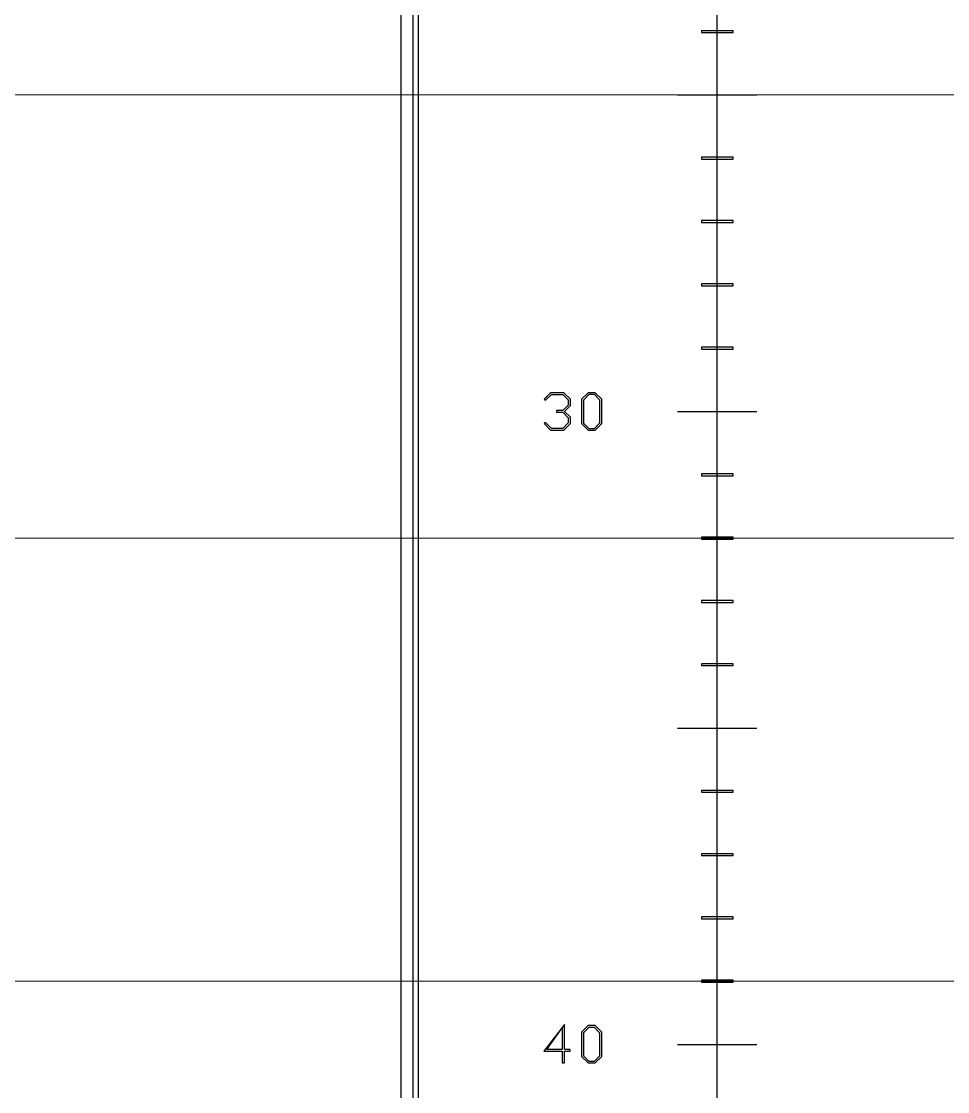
# Model space of a CAD drawing. Header units: millimetres. Extents: x 0 to 53000, y -591 to 24400.
# Drawn here: x 2568.4 to 2714.8, y 2817.6 to 2986.6 of the extents above; entities that cross this region are included whole.
import ezdxf

# ---------------------------------------------------------------- set-up
doc = ezdxf.new("R2010")
doc.units = ezdxf.units.MM
doc.layers.add('КК перф 40х60', color=6, linetype='Continuous', lineweight=30)
doc.layers.add('Основная', color=7, linetype='Continuous', lineweight=30)
doc.layers.add('Привязки', color=2, linetype='Continuous', lineweight=0, plot=False, transparency=0.8)

msp = doc.modelspace()

# ---------------------------------------------------------------- linework, layer by layer
at = {"layer": 'КК перф 40х60'}
msp.add_line((2678.34394, 2524.99999), (2678.34394, 3175), dxfattribs=at)
at = {"layer": 'Основная', "linetype": 'Continuous'}
for p, q in [((2631.14395, 2480.67862), (2631.14395, 3219.32137)), ((2631.14395, 2480.67862), (2631.14395, 3219.32137)), ((2630.24395, 3215.13706), (2630.24395, 2484.86292)), ((2630.24395, 3215.13706), (2630.24395, 2484.86292)), ((2628.34394, 3213.21365), (2628.34394, 2486.78634)), ((2628.34394, 3213.21365), (2628.34394, 2486.78634)), ((2628.34394, 3212.89998), (2628.34394, 2487.10001)), ((2628.34394, 3212.89998), (2628.34394, 2487.10001)), ((2680.84395, 2985.14999), (2675.84394, 2985.14999)), ((2675.84394, 2985.14999), (2675.84394, 2984.84999)), ((2675.84394, 2984.84999), (2680.84395, 2984.84999)), ((2680.84395, 2984.84999), (2680.84395, 2985.14999)), ((2675.84394, 2965.14999), (2675.84394, 2964.84999)), ((2680.84395, 2965.14999), (2675.84394, 2965.14999)), ((2675.84394, 2964.84999), (2680.84395, 2964.84999)), ((2680.84395, 2964.84999), (2680.84395, 2965.14999)), ((2675.84394, 2955.14999), (2675.84394, 2954.85)), ((2680.84395, 2955.14999), (2675.84394, 2955.14999)), ((2680.84395, 2954.85), (2680.84395, 2955.14999)), ((2675.84394, 2954.85), (2680.84395, 2954.85)), ((2675.84394, 2945.15), (2675.84394, 2944.85)), ((2680.84395, 2945.15), (2675.84394, 2945.15)), ((2680.84395, 2944.85), (2680.84395, 2945.15)), ((2675.84394, 2944.85), (2680.84395, 2944.85)), ((2680.84395, 2935.15), (2675.84394, 2935.15)), ((2675.84394, 2935.15), (2675.84394, 2934.84999)), ((2675.84394, 2934.84999), (2680.84395, 2934.84999)), ((2680.84395, 2934.84999), (2680.84395, 2935.15)), ((2652.02194, 2927.97259), (2651.00062, 2926.94074)), ((2651.00062, 2926.94074), (2651.19481, 2926.77344)), ((2651.19481, 2926.77344), (2652.18338, 2927.70001)), ((2654.08563, 2927.97259), (2652.02194, 2927.97259)), ((2652.18338, 2927.70001), (2653.92418, 2927.70001)), ((2653.92418, 2927.70001), (2654.79459, 2926.84013)), ((2655.14673, 2926.92319), (2654.08563, 2927.97259)), ((2654.79459, 2926.84013), (2654.79459, 2926.01067)), ((2655.14673, 2925.92176), (2655.14673, 2926.92319)), ((2657.93811, 2927.97259), (2656.9004, 2926.94776)), ((2656.9004, 2926.94776), (2656.9004, 2923.07657)), ((2657.25255, 2926.86236), (2658.09838, 2927.7117)), ((2657.25255, 2923.11752), (2657.25255, 2926.86236)), ((2659.04833, 2927.97259), (2657.93811, 2927.97259)), ((2658.09838, 2927.7117), (2658.88805, 2927.7117)), ((2658.88805, 2927.7117), (2659.75612, 2926.83896)), ((2660.10943, 2926.92319), (2659.04833, 2927.97259)), ((2659.75612, 2926.83896), (2659.75612, 2923.14091)), ((2660.10943, 2923.09996), (2660.10943, 2926.92319)), ((2652.95434, 2925.1508), (2652.95434, 2924.8747)), ((2653.92418, 2925.1508), (2652.95434, 2925.1508)), ((2652.95434, 2924.8747), (2653.92418, 2924.8747)), ((2654.79459, 2926.01067), (2653.92418, 2925.1508)), ((2653.92418, 2924.8747), (2654.79459, 2924.01834)), ((2654.21666, 2925.01392), (2655.14673, 2925.92176)), ((2655.14673, 2924.10374), (2654.21666, 2925.01392)), ((2651.196, 2923.25205), (2651.00062, 2923.08476)), ((2651.00062, 2923.08476), (2652.02075, 2922.05759)), ((2652.18222, 2922.33018), (2651.196, 2923.25205)), ((2654.79459, 2923.18537), (2653.92418, 2922.33018)), ((2654.0868, 2922.05759), (2655.14673, 2923.09996)), ((2654.79459, 2924.01834), (2654.79459, 2923.18537)), ((2655.14673, 2923.09996), (2655.14673, 2924.10374)), ((2656.9004, 2923.07657), (2657.93577, 2922.05759)), ((2658.0972, 2922.27285), (2657.25255, 2923.11752)), ((2659.75612, 2923.14091), (2658.88923, 2922.27285)), ((2659.04951, 2922.05759), (2660.10943, 2923.09996)), ((2652.02075, 2922.05759), (2654.0868, 2922.05759)), ((2653.92418, 2922.33018), (2652.18222, 2922.33018)), ((2657.93577, 2922.05759), (2659.04951, 2922.05759)), ((2658.88923, 2922.27285), (2658.0972, 2922.27285)), ((2680.84395, 2915.14999), (2675.84394, 2915.14999)), ((2675.84394, 2915.14999), (2675.84394, 2914.85)), ((2675.84394, 2914.85), (2680.84395, 2914.85)), ((2680.84395, 2914.85), (2680.84395, 2915.14999)), ((2680.84395, 2905.14999), (2675.84394, 2905.14999)), ((2675.84394, 2905.14999), (2675.84394, 2904.84999)), ((2675.84394, 2904.84999), (2680.84395, 2904.84999)), ((2680.84395, 2904.84999), (2680.84395, 2905.14999)), ((2675.84394, 2895.14999), (2675.84394, 2894.84999)), ((2680.84395, 2895.14999), (2675.84394, 2895.14999)), ((2675.84394, 2894.84999), (2680.84395, 2894.84999)), ((2680.84395, 2894.84999), (2680.84395, 2895.14999)), ((2680.84395, 2885.14999), (2675.84394, 2885.14999)), ((2675.84394, 2885.14999), (2675.84394, 2884.85)), ((2675.84394, 2884.85), (2680.84395, 2884.85)), ((2680.84395, 2884.85), (2680.84395, 2885.14999)), ((2680.84395, 2865.14999), (2675.84394, 2865.14999)), ((2675.84394, 2865.14999), (2675.84394, 2864.84999)), ((2675.84394, 2864.84999), (2680.84395, 2864.84999)), ((2680.84395, 2864.84999), (2680.84395, 2865.14999)), ((2680.84395, 2855.14999), (2675.84394, 2855.14999)), ((2675.84394, 2855.14999), (2675.84394, 2854.84999)), ((2675.84394, 2854.84999), (2680.84395, 2854.84999)), ((2680.84395, 2854.84999), (2680.84395, 2855.14999)), ((2680.84395, 2845.14999), (2675.84394, 2845.14999)), ((2675.84394, 2845.14999), (2675.84394, 2844.84999)), ((2675.84394, 2844.84999), (2680.84395, 2844.84999)), ((2680.84395, 2844.84999), (2680.84395, 2845.14999)), ((2680.84395, 2835.14999), (2675.84394, 2835.14999)), ((2675.84394, 2835.14999), (2675.84394, 2834.84999)), ((2680.84395, 2834.84999), (2680.84395, 2835.14999)), ((2675.84394, 2834.84999), (2680.84395, 2834.84999)), ((2654.19443, 2828.15113), (2650.91988, 2823.93365)), ((2651.39955, 2824.20507), (2653.84112, 2827.61298)), ((2653.84112, 2827.61298), (2653.84112, 2824.20507)), ((2654.19443, 2824.20741), (2654.19443, 2828.15113)), ((2657.93811, 2828.00139), (2656.9004, 2826.97656)), ((2656.9004, 2826.97656), (2656.9004, 2823.10537)), ((2657.25255, 2826.89115), (2658.09838, 2827.7405)), ((2657.25255, 2823.14631), (2657.25255, 2826.89115)), ((2659.04833, 2828.00139), (2657.93811, 2828.00139)), ((2658.09838, 2827.7405), (2658.88805, 2827.7405)), ((2658.88805, 2827.7405), (2659.75612, 2826.86776)), ((2660.10943, 2826.95199), (2659.04833, 2828.00139)), ((2659.75612, 2826.86776), (2659.75612, 2823.16971)), ((2660.10943, 2823.12877), (2660.10943, 2826.95199)), ((2650.91988, 2823.93365), (2653.84112, 2823.93365)), ((2653.84112, 2824.20507), (2651.39955, 2824.20507)), ((2653.84112, 2823.93365), (2653.84112, 2822.08639)), ((2655.08121, 2824.20741), (2654.19443, 2824.20741)), ((2654.19443, 2823.93365), (2655.08121, 2823.93365)), ((2654.19443, 2822.08639), (2654.19443, 2823.93365)), ((2655.08121, 2823.93365), (2655.08121, 2824.20741)), ((2653.84112, 2822.08639), (2654.19443, 2822.08639)), ((2656.9004, 2823.10537), (2657.93577, 2822.08639)), ((2658.0972, 2822.30165), (2657.25255, 2823.14631)), ((2657.93577, 2822.08639), (2659.04951, 2822.08639)), ((2658.88923, 2822.30165), (2658.0972, 2822.30165)), ((2659.75612, 2823.16971), (2658.88923, 2822.30165)), ((2659.04951, 2822.08639), (2660.10943, 2823.12877))]:
    msp.add_line(p, q, dxfattribs=at)
at = {"layer": 'Основная'}
for p, q in [((2678.34394, 2849.99999), (2678.34394, 3175)), ((2672.09394, 2974.99999), (2684.59394, 2974.99999)), ((2672.09394, 2924.99999), (2684.59394, 2924.99999)), ((2672.09394, 2874.99999), (2684.59394, 2874.99999)), ((2672.09394, 2824.99999), (2684.59395, 2824.99999))]:
    msp.add_line(p, q, dxfattribs=at)
at = {"layer": 'Привязки'}
for p, q in [((3873, 2974.99999), (371.49998, 2974.99999)), ((2684.59394, 2974.99999), (3122.09394, 2974.99999)), ((3873, 2904.99999), (371.49998, 2904.99999)), ((2680.84395, 2904.99999), (3125.84394, 2904.99999)), ((3873, 2834.99999), (371.49998, 2834.99999)), ((2680.84395, 2834.99999), (3125.84394, 2834.99999))]:
    msp.add_line(p, q, dxfattribs=at)

doc.saveas('drawing.dxf')
